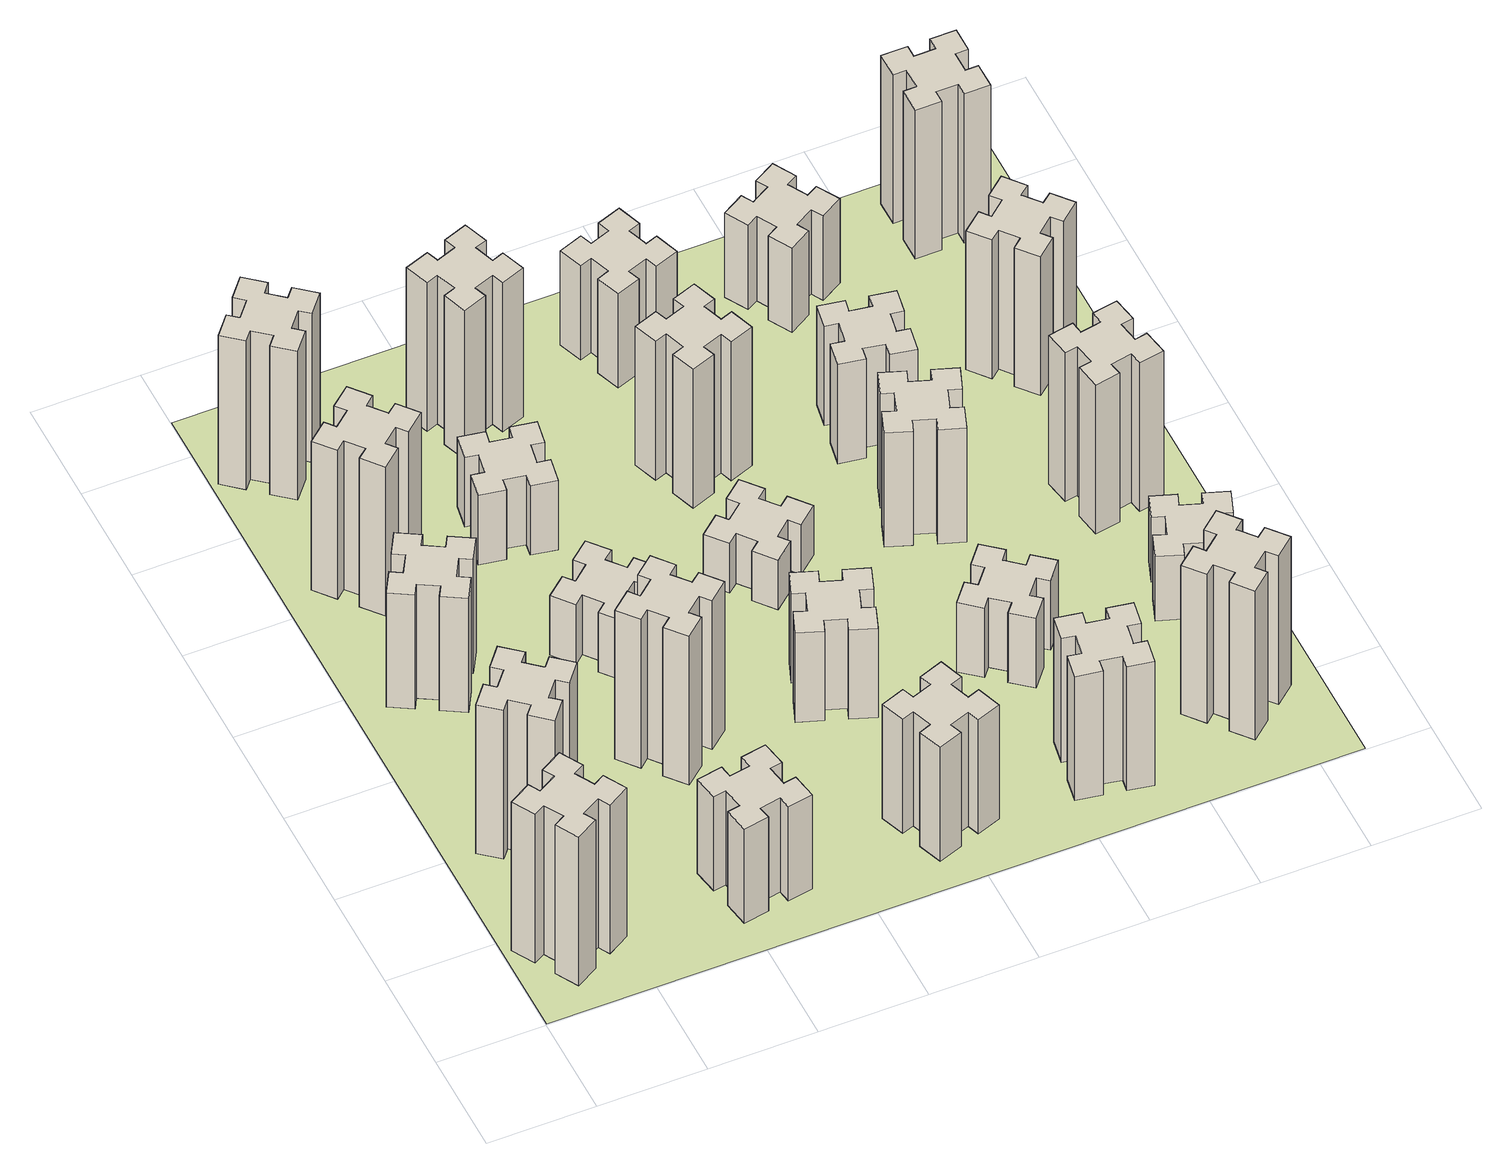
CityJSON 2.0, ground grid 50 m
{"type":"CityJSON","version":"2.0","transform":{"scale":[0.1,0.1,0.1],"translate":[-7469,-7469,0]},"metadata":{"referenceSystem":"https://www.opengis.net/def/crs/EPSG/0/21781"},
"CityObjects":{
"building1":{"type":"Building","attributes":{"class":"1000","function":"1000","usage":"1000","yearOfConstruction":2016,"roofType":"1000","measuredHeight":90,"storeysAboveGround":30,"storeysBelowGround":0},"geometry":[{"type":"Solid","lod":"1","boundaries":[[[[0,1,2,3,4,5,6,7,8,9,10,11,12,13,14,15,16,17,18,19]],[[17,16,20,21]],[[16,15,22,20]],[[15,14,23,22]],[[14,13,24,23]],[[13,12,25,24]],[[12,11,26,25]],[[11,10,27,26]],[[10,9,28,27]],[[9,8,29,28]],[[8,7,30,29]],[[7,6,31,30]],[[6,5,32,31]],[[5,4,33,32]],[[4,3,34,33]],[[3,2,35,34]],[[2,1,36,35]],[[1,0,37,36]],[[0,19,38,37]],[[19,18,39,38]],[[18,17,21,39]],[[24,25,26,27,28,29,30,31,32,33,34,35,36,37,38,39,21,20,22,23]]]]}]},
"building2":{"type":"Building","attributes":{"class":"1000","function":"1000","usage":"1000","yearOfConstruction":2016,"roofType":"1000","measuredHeight":90,"storeysAboveGround":30,"storeysBelowGround":0},"geometry":[{"type":"Solid","lod":"1","boundaries":[[[[40,41,42,43,44,45,46,47,48,49,50,51,52,53,54,55,56,57,58,59]],[[57,56,60,61]],[[56,55,62,60]],[[55,54,63,62]],[[54,53,64,63]],[[53,52,65,64]],[[52,51,66,65]],[[51,50,67,66]],[[50,49,68,67]],[[49,48,69,68]],[[48,47,70,69]],[[47,46,71,70]],[[46,45,72,71]],[[45,44,73,72]],[[44,43,74,73]],[[43,42,75,74]],[[42,41,76,75]],[[41,40,77,76]],[[40,59,78,77]],[[59,58,79,78]],[[58,57,61,79]],[[64,65,66,67,68,69,70,71,72,73,74,75,76,77,78,79,61,60,62,63]]]]}]},
"building3":{"type":"Building","attributes":{"class":"1000","function":"1000","usage":"1000","yearOfConstruction":2016,"roofType":"1000","measuredHeight":69,"storeysAboveGround":30,"storeysBelowGround":0},"geometry":[{"type":"Solid","lod":"1","boundaries":[[[[80,81,82,83,84,85,86,87,88,89,90,91,92,93,94,95,96,97,98,99]],[[97,96,100,101]],[[96,95,102,100]],[[95,94,103,102]],[[94,93,104,103]],[[93,92,105,104]],[[92,91,106,105]],[[91,90,107,106]],[[90,89,108,107]],[[89,88,109,108]],[[88,87,110,109]],[[87,86,111,110]],[[86,85,112,111]],[[85,84,113,112]],[[84,83,114,113]],[[83,82,115,114]],[[82,81,116,115]],[[81,80,117,116]],[[80,99,118,117]],[[99,98,119,118]],[[98,97,101,119]],[[104,105,106,107,108,109,110,111,112,113,114,115,116,117,118,119,101,100,102,103]]]]}]},
"building4":{"type":"Building","attributes":{"class":"1000","function":"1000","usage":"1000","yearOfConstruction":2016,"roofType":"1000","measuredHeight":90,"storeysAboveGround":30,"storeysBelowGround":0},"geometry":[{"type":"Solid","lod":"1","boundaries":[[[[120,121,122,123,124,125,126,127,128,129,130,131,132,133,134,135,136,137,138,139]],[[137,136,140,141]],[[136,135,142,140]],[[135,134,143,142]],[[134,133,144,143]],[[133,132,145,144]],[[132,131,146,145]],[[131,130,147,146]],[[130,129,148,147]],[[129,128,149,148]],[[128,127,150,149]],[[127,126,151,150]],[[126,125,152,151]],[[125,124,153,152]],[[124,123,154,153]],[[123,122,155,154]],[[122,121,156,155]],[[121,120,157,156]],[[120,139,158,157]],[[139,138,159,158]],[[138,137,141,159]],[[144,145,146,147,148,149,150,151,152,153,154,155,156,157,158,159,141,140,142,143]]]]}]},
"building5":{"type":"Building","attributes":{"class":"1000","function":"1000","usage":"1000","yearOfConstruction":2016,"roofType":"1000","measuredHeight":57,"storeysAboveGround":30,"storeysBelowGround":0},"geometry":[{"type":"Solid","lod":"1","boundaries":[[[[160,161,162,163,164,165,166,167,168,169,170,171,172,173,174,175,176,177,178,179]],[[177,176,180,181]],[[176,175,182,180]],[[175,174,183,182]],[[174,173,184,183]],[[173,172,185,184]],[[172,171,186,185]],[[171,170,187,186]],[[170,169,188,187]],[[169,168,189,188]],[[168,167,190,189]],[[167,166,191,190]],[[166,165,192,191]],[[165,164,193,192]],[[164,163,194,193]],[[163,162,195,194]],[[162,161,196,195]],[[161,160,197,196]],[[160,179,198,197]],[[179,178,199,198]],[[178,177,181,199]],[[184,185,186,187,188,189,190,191,192,193,194,195,196,197,198,199,181,180,182,183]]]]}]},
"building6":{"type":"Building","attributes":{"class":"1000","function":"1000","usage":"1000","yearOfConstruction":2016,"roofType":"1000","measuredHeight":90,"storeysAboveGround":30,"storeysBelowGround":0},"geometry":[{"type":"Solid","lod":"1","boundaries":[[[[200,201,202,203,204,205,206,207,208,209,210,211,212,213,214,215,216,217,218,219]],[[217,216,220,221]],[[216,215,222,220]],[[215,214,223,222]],[[214,213,224,223]],[[213,212,225,224]],[[212,211,226,225]],[[211,210,227,226]],[[210,209,228,227]],[[209,208,229,228]],[[208,207,230,229]],[[207,206,231,230]],[[206,205,232,231]],[[205,204,233,232]],[[204,203,234,233]],[[203,202,235,234]],[[202,201,236,235]],[[201,200,237,236]],[[200,219,238,237]],[[219,218,239,238]],[[218,217,221,239]],[[224,225,226,227,228,229,230,231,232,233,234,235,236,237,238,239,221,220,222,223]]]]}]},
"building7":{"type":"Building","attributes":{"class":"1000","function":"1000","usage":"1000","yearOfConstruction":2016,"roofType":"1000","measuredHeight":90,"storeysAboveGround":30,"storeysBelowGround":0},"geometry":[{"type":"Solid","lod":"1","boundaries":[[[[240,241,242,243,244,245,246,247,248,249,250,251,252,253,254,255,256,257,258,259]],[[257,256,260,261]],[[256,255,262,260]],[[255,254,263,262]],[[254,253,264,263]],[[253,252,265,264]],[[252,251,266,265]],[[251,250,267,266]],[[250,249,268,267]],[[249,248,269,268]],[[248,247,270,269]],[[247,246,271,270]],[[246,245,272,271]],[[245,244,273,272]],[[244,243,274,273]],[[243,242,275,274]],[[242,241,276,275]],[[241,240,277,276]],[[240,259,278,277]],[[259,258,279,278]],[[258,257,261,279]],[[264,265,266,267,268,269,270,271,272,273,274,275,276,277,278,279,261,260,262,263]]]]}]},
"building8":{"type":"Building","attributes":{"class":"1000","function":"1000","usage":"1000","yearOfConstruction":2016,"roofType":"1000","measuredHeight":36,"storeysAboveGround":30,"storeysBelowGround":0},"geometry":[{"type":"Solid","lod":"1","boundaries":[[[[280,281,282,283,284,285,286,287,288,289,290,291,292,293,294,295,296,297,298,299]],[[297,296,300,301]],[[296,295,302,300]],[[295,294,303,302]],[[294,293,304,303]],[[293,292,305,304]],[[292,291,306,305]],[[291,290,307,306]],[[290,289,308,307]],[[289,288,309,308]],[[288,287,310,309]],[[287,286,311,310]],[[286,285,312,311]],[[285,284,313,312]],[[284,283,314,313]],[[283,282,315,314]],[[282,281,316,315]],[[281,280,317,316]],[[280,299,318,317]],[[299,298,319,318]],[[298,297,301,319]],[[304,305,306,307,308,309,310,311,312,313,314,315,316,317,318,319,301,300,302,303]]]]}]},
"building9":{"type":"Building","attributes":{"class":"1000","function":"1000","usage":"1000","yearOfConstruction":2016,"roofType":"1000","measuredHeight":42,"storeysAboveGround":30,"storeysBelowGround":0},"geometry":[{"type":"Solid","lod":"1","boundaries":[[[[320,321,322,323,324,325,326,327,328,329,330,331,332,333,334,335,336,337,338,339]],[[337,336,340,341]],[[336,335,342,340]],[[335,334,343,342]],[[334,333,344,343]],[[333,332,345,344]],[[332,331,346,345]],[[331,330,347,346]],[[330,329,348,347]],[[329,328,349,348]],[[328,327,350,349]],[[327,326,351,350]],[[326,325,352,351]],[[325,324,353,352]],[[324,323,354,353]],[[323,322,355,354]],[[322,321,356,355]],[[321,320,357,356]],[[320,339,358,357]],[[339,338,359,358]],[[338,337,341,359]],[[344,345,346,347,348,349,350,351,352,353,354,355,356,357,358,359,341,340,342,343]]]]}]},
"building10":{"type":"Building","attributes":{"class":"1000","function":"1000","usage":"1000","yearOfConstruction":2016,"roofType":"1000","measuredHeight":69,"storeysAboveGround":30,"storeysBelowGround":0},"geometry":[{"type":"Solid","lod":"1","boundaries":[[[[360,361,362,363,364,365,366,367,368,369,370,371,372,373,374,375,376,377,378,379]],[[377,376,380,381]],[[376,375,382,380]],[[375,374,383,382]],[[374,373,384,383]],[[373,372,385,384]],[[372,371,386,385]],[[371,370,387,386]],[[370,369,388,387]],[[369,368,389,388]],[[368,367,390,389]],[[367,366,391,390]],[[366,365,392,391]],[[365,364,393,392]],[[364,363,394,393]],[[363,362,395,394]],[[362,361,396,395]],[[361,360,397,396]],[[360,379,398,397]],[[379,378,399,398]],[[378,377,381,399]],[[384,385,386,387,388,389,390,391,392,393,394,395,396,397,398,399,381,380,382,383]]]]}]},
"building11":{"type":"Building","attributes":{"class":"1000","function":"1000","usage":"1000","yearOfConstruction":2016,"roofType":"1000","measuredHeight":90,"storeysAboveGround":30,"storeysBelowGround":0},"geometry":[{"type":"Solid","lod":"1","boundaries":[[[[400,401,402,403,404,405,406,407,408,409,410,411,412,413,414,415,416,417,418,419]],[[417,416,420,421]],[[416,415,422,420]],[[415,414,423,422]],[[414,413,424,423]],[[413,412,425,424]],[[412,411,426,425]],[[411,410,427,426]],[[410,409,428,427]],[[409,408,429,428]],[[408,407,430,429]],[[407,406,431,430]],[[406,405,432,431]],[[405,404,433,432]],[[404,403,434,433]],[[403,402,435,434]],[[402,401,436,435]],[[401,400,437,436]],[[400,419,438,437]],[[419,418,439,438]],[[418,417,421,439]],[[424,425,426,427,428,429,430,431,432,433,434,435,436,437,438,439,421,420,422,423]]]]}]},
"building12":{"type":"Building","attributes":{"class":"1000","function":"1000","usage":"1000","yearOfConstruction":2016,"roofType":"1000","measuredHeight":54,"storeysAboveGround":30,"storeysBelowGround":0},"geometry":[{"type":"Solid","lod":"1","boundaries":[[[[440,441,442,443,444,445,446,447,448,449,450,451,452,453,454,455,456,457,458,459]],[[457,456,460,461]],[[456,455,462,460]],[[455,454,463,462]],[[454,453,464,463]],[[453,452,465,464]],[[452,451,466,465]],[[451,450,467,466]],[[450,449,468,467]],[[449,448,469,468]],[[448,447,470,469]],[[447,446,471,470]],[[446,445,472,471]],[[445,444,473,472]],[[444,443,474,473]],[[443,442,475,474]],[[442,441,476,475]],[[441,440,477,476]],[[440,459,478,477]],[[459,458,479,478]],[[458,457,461,479]],[[464,465,466,467,468,469,470,471,472,473,474,475,476,477,478,479,461,460,462,463]]]]}]},
"building13":{"type":"Building","attributes":{"class":"1000","function":"1000","usage":"1000","yearOfConstruction":2016,"roofType":"1000","measuredHeight":30,"storeysAboveGround":30,"storeysBelowGround":0},"geometry":[{"type":"Solid","lod":"1","boundaries":[[[[480,481,482,483,484,485,486,487,488,489,490,491,492,493,494,495,496,497,498,499]],[[497,496,500,501]],[[496,495,502,500]],[[495,494,503,502]],[[494,493,504,503]],[[493,492,505,504]],[[492,491,506,505]],[[491,490,507,506]],[[490,489,508,507]],[[489,488,509,508]],[[488,487,510,509]],[[487,486,511,510]],[[486,485,512,511]],[[485,484,513,512]],[[484,483,514,513]],[[483,482,515,514]],[[482,481,516,515]],[[481,480,517,516]],[[480,499,518,517]],[[499,498,519,518]],[[498,497,501,519]],[[504,505,506,507,508,509,510,511,512,513,514,515,516,517,518,519,501,500,502,503]]]]}]},
"building14":{"type":"Building","attributes":{"class":"1000","function":"1000","usage":"1000","yearOfConstruction":2016,"roofType":"1000","measuredHeight":84,"storeysAboveGround":30,"storeysBelowGround":0},"geometry":[{"type":"Solid","lod":"1","boundaries":[[[[520,521,522,523,524,525,526,527,528,529,530,531,532,533,534,535,536,537,538,539]],[[537,536,540,541]],[[536,535,542,540]],[[535,534,543,542]],[[534,533,544,543]],[[533,532,545,544]],[[532,531,546,545]],[[531,530,547,546]],[[530,529,548,547]],[[529,528,549,548]],[[528,527,550,549]],[[527,526,551,550]],[[526,525,552,551]],[[525,524,553,552]],[[524,523,554,553]],[[523,522,555,554]],[[522,521,556,555]],[[521,520,557,556]],[[520,539,558,557]],[[539,538,559,558]],[[538,537,541,559]],[[544,545,546,547,548,549,550,551,552,553,554,555,556,557,558,559,541,540,542,543]]]]}]},
"building15":{"type":"Building","attributes":{"class":"1000","function":"1000","usage":"1000","yearOfConstruction":2016,"roofType":"1000","measuredHeight":75,"storeysAboveGround":30,"storeysBelowGround":0},"geometry":[{"type":"Solid","lod":"1","boundaries":[[[[560,561,562,563,564,565,566,567,568,569,570,571,572,573,574,575,576,577,578,579]],[[577,576,580,581]],[[576,575,582,580]],[[575,574,583,582]],[[574,573,584,583]],[[573,572,585,584]],[[572,571,586,585]],[[571,570,587,586]],[[570,569,588,587]],[[569,568,589,588]],[[568,567,590,589]],[[567,566,591,590]],[[566,565,592,591]],[[565,564,593,592]],[[564,563,594,593]],[[563,562,595,594]],[[562,561,596,595]],[[561,560,597,596]],[[560,579,598,597]],[[579,578,599,598]],[[578,577,581,599]],[[584,585,586,587,588,589,590,591,592,593,594,595,596,597,598,599,581,580,582,583]]]]}]},
"building16":{"type":"Building","attributes":{"class":"1000","function":"1000","usage":"1000","yearOfConstruction":2016,"roofType":"1000","measuredHeight":57,"storeysAboveGround":30,"storeysBelowGround":0},"geometry":[{"type":"Solid","lod":"1","boundaries":[[[[600,601,602,603,604,605,606,607,608,609,610,611,612,613,614,615,616,617,618,619]],[[617,616,620,621]],[[616,615,622,620]],[[615,614,623,622]],[[614,613,624,623]],[[613,612,625,624]],[[612,611,626,625]],[[611,610,627,626]],[[610,609,628,627]],[[609,608,629,628]],[[608,607,630,629]],[[607,606,631,630]],[[606,605,632,631]],[[605,604,633,632]],[[604,603,634,633]],[[603,602,635,634]],[[602,601,636,635]],[[601,600,637,636]],[[600,619,638,637]],[[619,618,639,638]],[[618,617,621,639]],[[624,625,626,627,628,629,630,631,632,633,634,635,636,637,638,639,621,620,622,623]]]]}]},
"building17":{"type":"Building","attributes":{"class":"1000","function":"1000","usage":"1000","yearOfConstruction":2016,"roofType":"1000","measuredHeight":42,"storeysAboveGround":30,"storeysBelowGround":0},"geometry":[{"type":"Solid","lod":"1","boundaries":[[[[640,641,642,643,644,645,646,647,648,649,650,651,652,653,654,655,656,657,658,659]],[[657,656,660,661]],[[656,655,662,660]],[[655,654,663,662]],[[654,653,664,663]],[[653,652,665,664]],[[652,651,666,665]],[[651,650,667,666]],[[650,649,668,667]],[[649,648,669,668]],[[648,647,670,669]],[[647,646,671,670]],[[646,645,672,671]],[[645,644,673,672]],[[644,643,674,673]],[[643,642,675,674]],[[642,641,676,675]],[[641,640,677,676]],[[640,659,678,677]],[[659,658,679,678]],[[658,657,661,679]],[[664,665,666,667,668,669,670,671,672,673,674,675,676,677,678,679,661,660,662,663]]]]}]},
"building18":{"type":"Building","attributes":{"class":"1000","function":"1000","usage":"1000","yearOfConstruction":2016,"roofType":"1000","measuredHeight":69,"storeysAboveGround":30,"storeysBelowGround":0},"geometry":[{"type":"Solid","lod":"1","boundaries":[[[[680,681,682,683,684,685,686,687,688,689,690,691,692,693,694,695,696,697,698,699]],[[697,696,700,701]],[[696,695,702,700]],[[695,694,703,702]],[[694,693,704,703]],[[693,692,705,704]],[[692,691,706,705]],[[691,690,707,706]],[[690,689,708,707]],[[689,688,709,708]],[[688,687,710,709]],[[687,686,711,710]],[[686,685,712,711]],[[685,684,713,712]],[[684,683,714,713]],[[683,682,715,714]],[[682,681,716,715]],[[681,680,717,716]],[[680,699,718,717]],[[699,698,719,718]],[[698,697,701,719]],[[704,705,706,707,708,709,710,711,712,713,714,715,716,717,718,719,701,700,702,703]]]]}]},
"building19":{"type":"Building","attributes":{"class":"1000","function":"1000","usage":"1000","yearOfConstruction":2016,"roofType":"1000","measuredHeight":60,"storeysAboveGround":30,"storeysBelowGround":0},"geometry":[{"type":"Solid","lod":"1","boundaries":[[[[720,721,722,723,724,725,726,727,728,729,730,731,732,733,734,735,736,737,738,739]],[[737,736,740,741]],[[736,735,742,740]],[[735,734,743,742]],[[734,733,744,743]],[[733,732,745,744]],[[732,731,746,745]],[[731,730,747,746]],[[730,729,748,747]],[[729,728,749,748]],[[728,727,750,749]],[[727,726,751,750]],[[726,725,752,751]],[[725,724,753,752]],[[724,723,754,753]],[[723,722,755,754]],[[722,721,756,755]],[[721,720,757,756]],[[720,739,758,757]],[[739,738,759,758]],[[738,737,741,759]],[[744,745,746,747,748,749,750,751,752,753,754,755,756,757,758,759,741,740,742,743]]]]}]},
"building20":{"type":"Building","attributes":{"class":"1000","function":"1000","usage":"1000","yearOfConstruction":2016,"roofType":"1000","measuredHeight":90,"storeysAboveGround":30,"storeysBelowGround":0},"geometry":[{"type":"Solid","lod":"1","boundaries":[[[[760,761,762,763,764,765,766,767,768,769,770,771,772,773,774,775,776,777,778,779]],[[777,776,780,781]],[[776,775,782,780]],[[775,774,783,782]],[[774,773,784,783]],[[773,772,785,784]],[[772,771,786,785]],[[771,770,787,786]],[[770,769,788,787]],[[769,768,789,788]],[[768,767,790,789]],[[767,766,791,790]],[[766,765,792,791]],[[765,764,793,792]],[[764,763,794,793]],[[763,762,795,794]],[[762,761,796,795]],[[761,760,797,796]],[[760,779,798,797]],[[779,778,799,798]],[[778,777,781,799]],[[784,785,786,787,788,789,790,791,792,793,794,795,796,797,798,799,781,780,782,783]]]]}]},
"building21":{"type":"Building","attributes":{"class":"1000","function":"1000","usage":"1000","yearOfConstruction":2016,"roofType":"1000","measuredHeight":51,"storeysAboveGround":30,"storeysBelowGround":0},"geometry":[{"type":"Solid","lod":"1","boundaries":[[[[800,801,802,803,804,805,806,807,808,809,810,811,812,813,814,815,816,817,818,819]],[[817,816,820,821]],[[816,815,822,820]],[[815,814,823,822]],[[814,813,824,823]],[[813,812,825,824]],[[812,811,826,825]],[[811,810,827,826]],[[810,809,828,827]],[[809,808,829,828]],[[808,807,830,829]],[[807,806,831,830]],[[806,805,832,831]],[[805,804,833,832]],[[804,803,834,833]],[[803,802,835,834]],[[802,801,836,835]],[[801,800,837,836]],[[800,819,838,837]],[[819,818,839,838]],[[818,817,821,839]],[[824,825,826,827,828,829,830,831,832,833,834,835,836,837,838,839,821,820,822,823]]]]}]},
"building22":{"type":"Building","attributes":{"class":"1000","function":"1000","usage":"1000","yearOfConstruction":2016,"roofType":"1000","measuredHeight":39,"storeysAboveGround":30,"storeysBelowGround":0},"geometry":[{"type":"Solid","lod":"1","boundaries":[[[[840,841,842,843,844,845,846,847,848,849,850,851,852,853,854,855,856,857,858,859]],[[857,856,860,861]],[[856,855,862,860]],[[855,854,863,862]],[[854,853,864,863]],[[853,852,865,864]],[[852,851,866,865]],[[851,850,867,866]],[[850,849,868,867]],[[849,848,869,868]],[[848,847,870,869]],[[847,846,871,870]],[[846,845,872,871]],[[845,844,873,872]],[[844,843,874,873]],[[843,842,875,874]],[[842,841,876,875]],[[841,840,877,876]],[[840,859,878,877]],[[859,858,879,878]],[[858,857,861,879]],[[864,865,866,867,868,869,870,871,872,873,874,875,876,877,878,879,861,860,862,863]]]]}]},
"building23":{"type":"Building","attributes":{"class":"1000","function":"1000","usage":"1000","yearOfConstruction":2016,"roofType":"1000","measuredHeight":90,"storeysAboveGround":30,"storeysBelowGround":0},"geometry":[{"type":"Solid","lod":"1","boundaries":[[[[880,881,882,883,884,885,886,887,888,889,890,891,892,893,894,895,896,897,898,899]],[[897,896,900,901]],[[896,895,902,900]],[[895,894,903,902]],[[894,893,904,903]],[[893,892,905,904]],[[892,891,906,905]],[[891,890,907,906]],[[890,889,908,907]],[[889,888,909,908]],[[888,887,910,909]],[[887,886,911,910]],[[886,885,912,911]],[[885,884,913,912]],[[884,883,914,913]],[[883,882,915,914]],[[882,881,916,915]],[[881,880,917,916]],[[880,899,918,917]],[[899,898,919,918]],[[898,897,901,919]],[[904,905,906,907,908,909,910,911,912,913,914,915,916,917,918,919,901,900,902,903]]]]}]},
"building24":{"type":"Building","attributes":{"class":"1000","function":"1000","usage":"1000","yearOfConstruction":2016,"roofType":"1000","measuredHeight":84,"storeysAboveGround":30,"storeysBelowGround":0},"geometry":[{"type":"Solid","lod":"1","boundaries":[[[[920,921,922,923,924,925,926,927,928,929,930,931,932,933,934,935,936,937,938,939]],[[937,936,940,941]],[[936,935,942,940]],[[935,934,943,942]],[[934,933,944,943]],[[933,932,945,944]],[[932,931,946,945]],[[931,930,947,946]],[[930,929,948,947]],[[929,928,949,948]],[[928,927,950,949]],[[927,926,951,950]],[[926,925,952,951]],[[925,924,953,952]],[[924,923,954,953]],[[923,922,955,954]],[[922,921,956,955]],[[921,920,957,956]],[[920,939,958,957]],[[939,938,959,958]],[[938,937,941,959]],[[944,945,946,947,948,949,950,951,952,953,954,955,956,957,958,959,941,940,942,943]]]]}]},
"building25":{"type":"Building","attributes":{"class":"1000","function":"1000","usage":"1000","yearOfConstruction":2016,"roofType":"1000","measuredHeight":90,"storeysAboveGround":30,"storeysBelowGround":0},"geometry":[{"type":"Solid","lod":"1","boundaries":[[[[960,961,962,963,964,965,966,967,968,969,970,971,972,973,974,975,976,977,978,979]],[[977,976,980,981]],[[976,975,982,980]],[[975,974,983,982]],[[974,973,984,983]],[[973,972,985,984]],[[972,971,986,985]],[[971,970,987,986]],[[970,969,988,987]],[[969,968,989,988]],[[968,967,990,989]],[[967,966,991,990]],[[966,965,992,991]],[[965,964,993,992]],[[964,963,994,993]],[[963,962,995,994]],[[962,961,996,995]],[[961,960,997,996]],[[960,979,998,997]],[[979,978,999,998]],[[978,977,981,999]],[[984,985,986,987,988,989,990,991,992,993,994,995,996,997,998,999,981,980,982,983]]]]}]},
"landuse1":{"type":"LandUse","attributes":{"name":"plot1","function":"1010"},"geometry":[{"type":"MultiSurface","lod":"1","boundaries":[[[1000,1001,1002,1003]]]}]}
},
"vertices":[
[155,364,0],[205,277,0],[153,247,0],[213,143,0],[317,203,0],[287,255,0],[374,305,0],[404,253,0],[508,313,0],[448,417,0],[396,387,0],[346,474,0],[398,504,0],[338,608,0],[234,548,0],[264,496,0],[177,446,0],[147,498,0],[43,438,0],[103,334,0],[177,446,900],[147,498,900],[264,496,900],[234,548,900],[338,608,900],[398,504,900],[346,474,900],[396,387,900],[448,417,900],[508,313,900],[404,253,900],[374,305,900],[287,255,900],[317,203,900],[213,143,900],[153,247,900],[205,277,900],[155,364,900],[103,334,900],[43,438,900],
[484,1067,0],[408,1132,0],[446,1178,0],[354,1255,0],[277,1163,0],[323,1124,0],[259,1048,0],[213,1086,0],[136,994,0],[228,917,0],[266,963,0],[343,899,0],[304,853,0],[396,776,0],[473,868,0],[427,906,0],[492,983,0],[538,944,0],[615,1036,0],[523,1113,0],[492,983,900],[538,944,900],[427,906,900],[473,868,900],[396,776,900],[304,853,900],[343,899,900],[266,963,900],[228,917,900],[136,994,900],[213,1086,900],[259,1048,900],[323,1124,900],[277,1163,900],[354,1255,900],[446,1178,900],[408,1132,900],[484,1067,900],[523,1113,900],[615,1036,900],
[474,2026,0],[387,2076,0],[417,2128,0],[313,2188,0],[253,2084,0],[305,2054,0],[255,1967,0],[203,1997,0],[143,1893,0],[247,1833,0],[277,1885,0],[364,1835,0],[334,1783,0],[438,1723,0],[498,1827,0],[446,1857,0],[496,1944,0],[548,1914,0],[608,2018,0],[504,2078,0],[496,1944,690],[548,1914,690],[446,1857,690],[498,1827,690],[438,1723,690],[334,1783,690],[364,1835,690],[277,1885,690],[247,1833,690],[143,1893,690],[203,1997,690],[255,1967,690],[305,2054,690],[253,2084,690],[313,2188,690],[417,2128,690],[387,2076,690],[474,2026,690],[504,2078,690],[608,2018,690],
[492,2628,0],[427,2704,0],[473,2743,0],[396,2835,0],[304,2758,0],[343,2712,0],[266,2647,0],[228,2693,0],[136,2616,0],[213,2524,0],[259,2563,0],[323,2486,0],[277,2448,0],[354,2356,0],[446,2433,0],[408,2479,0],[484,2543,0],[523,2497,0],[615,2574,0],[538,2666,0],[484,2543,900],[523,2497,900],[408,2479,900],[446,2433,900],[354,2356,900],[277,2448,900],[323,2486,900],[259,2563,900],[213,2524,900],[136,2616,900],[228,2693,900],[266,2647,900],[343,2712,900],[304,2758,900],[396,2835,900],[473,2743,900],[427,2704,900],[492,2628,900],[538,2666,900],[615,2574,900],
[1085,258,0],[1184,276,0],[1194,217,0],[1312,237,0],[1291,356,0],[1232,345,0],[1215,444,0],[1274,454,0],[1253,572,0],[1135,551,0],[1145,492,0],[1047,475,0],[1037,534,0],[918,513,0],[939,395,0],[998,405,0],[1016,307,0],[957,297,0],[977,178,0],[1096,199,0],[1016,307,570],[957,297,570],[998,405,570],[939,395,570],[918,513,570],[1037,534,570],[1047,475,570],[1145,492,570],[1135,551,570],[1253,572,570],[1274,454,570],[1215,444,570],[1232,345,570],[1291,356,570],[1312,237,570],[1194,217,570],[1184,276,570],[1085,258,570],[1096,199,570],[977,178,570],
[384,3387,0],[308,3452,0],[346,3498,0],[254,3575,0],[177,3483,0],[223,3444,0],[159,3368,0],[113,3406,0],[36,3314,0],[128,3237,0],[166,3283,0],[243,3219,0],[204,3173,0],[296,3096,0],[373,3188,0],[327,3226,0],[392,3303,0],[438,3264,0],[515,3356,0],[423,3433,0],[392,3303,900],[438,3264,900],[327,3226,900],[373,3188,900],[296,3096,900],[204,3173,900],[243,3219,900],[166,3283,900],[128,3237,900],[36,3314,900],[113,3406,900],[159,3368,900],[223,3444,900],[177,3483,900],[254,3575,900],[346,3498,900],[308,3452,900],[384,3387,900],[423,3433,900],[515,3356,900],
[1083,1332,0],[1006,1267,0],[968,1313,0],[876,1236,0],[953,1144,0],[999,1183,0],[1063,1106,0],[1017,1068,0],[1094,976,0],[1186,1053,0],[1148,1099,0],[1224,1163,0],[1263,1117,0],[1355,1194,0],[1278,1286,0],[1232,1248,0],[1167,1324,0],[1213,1363,0],[1136,1455,0],[1044,1378,0],[1167,1324,900],[1213,1363,900],[1232,1248,900],[1278,1286,900],[1355,1194,900],[1263,1117,900],[1224,1163,900],[1148,1099,900],[1186,1053,900],[1094,976,900],[1017,1068,900],[1063,1106,900],[999,1183,900],[953,1144,900],[876,1236,900],[968,1313,900],[1006,1267,900],[1083,1332,900],[1044,1378,900],[1136,1455,900],
[1083,1972,0],[1006,1907,0],[968,1953,0],[876,1876,0],[953,1784,0],[999,1823,0],[1063,1746,0],[1017,1708,0],[1094,1616,0],[1186,1693,0],[1148,1739,0],[1224,1803,0],[1263,1757,0],[1355,1834,0],[1278,1926,0],[1232,1888,0],[1167,1964,0],[1213,2003,0],[1136,2095,0],[1044,2018,0],[1167,1964,360],[1213,2003,360],[1232,1888,360],[1278,1926,360],[1355,1834,360],[1263,1757,360],[1224,1803,360],[1148,1739,360],[1186,1693,360],[1094,1616,360],[1017,1708,360],[1063,1746,360],[999,1823,360],[953,1784,360],[876,1876,360],[968,1953,360],[1006,1907,360],[1083,1972,360],[1044,2018,360],[1136,2095,360],
[1115,2527,0],[1132,2625,0],[1191,2615,0],[1212,2733,0],[1094,2754,0],[1084,2695,0],[985,2712,0],[996,2771,0],[877,2792,0],[857,2674,0],[916,2664,0],[898,2565,0],[839,2576,0],[818,2457,0],[937,2437,0],[947,2496,0],[1045,2478,0],[1035,2419,0],[1153,2398,0],[1174,2517,0],[1045,2478,420],[1035,2419,420],[947,2496,420],[937,2437,420],[818,2457,420],[839,2576,420],[898,2565,420],[916,2664,420],[857,2674,420],[877,2792,420],[996,2771,420],[985,2712,420],[1084,2695,420],[1094,2754,420],[1212,2733,420],[1191,2615,420],[1132,2625,420],[1115,2527,420],[1174,2517,420],[1153,2398,420],
[1965,496,0],[1871,462,0],[1850,518,0],[1737,477,0],[1779,364,0],[1835,385,0],[1869,291,0],[1813,270,0],[1854,157,0],[1967,199,0],[1946,255,0],[2040,289,0],[2060,233,0],[2173,274,0],[2132,387,0],[2076,366,0],[2042,460,0],[2098,480,0],[2057,593,0],[1944,552,0],[2042,460,690],[2098,480,690],[2076,366,690],[2132,387,690],[2173,274,690],[2060,233,690],[2040,289,690],[1946,255,690],[1967,199,690],[1854,157,690],[1813,270,690],[1869,291,690],[1835,385,690],[1779,364,690],[1737,477,690],[1850,518,690],[1871,462,690],[1965,496,690],[1944,552,690],[2057,593,690],
[1125,3356,0],[1031,3322,0],[1010,3378,0],[897,3337,0],[939,3224,0],[995,3245,0],[1029,3151,0],[973,3130,0],[1014,3017,0],[1127,3059,0],[1106,3115,0],[1200,3149,0],[1220,3093,0],[1333,3134,0],[1292,3247,0],[1236,3226,0],[1202,3320,0],[1258,3340,0],[1217,3453,0],[1104,3412,0],[1202,3320,900],[1258,3340,900],[1236,3226,900],[1292,3247,900],[1333,3134,900],[1220,3093,900],[1200,3149,900],[1106,3115,900],[1127,3059,900],[1014,3017,900],[973,3130,900],[1029,3151,900],[995,3245,900],[939,3224,900],[897,3337,900],[1010,3378,900],[1031,3322,900],[1125,3356,900],[1104,3412,900],[1217,3453,900],
[1769,1300,0],[1735,1206,0],[1679,1227,0],[1637,1114,0],[1750,1073,0],[1771,1129,0],[1865,1095,0],[1844,1039,0],[1957,997,0],[1998,1110,0],[1942,1131,0],[1976,1225,0],[2032,1204,0],[2073,1317,0],[1960,1358,0],[1940,1302,0],[1846,1336,0],[1867,1392,0],[1754,1433,0],[1713,1320,0],[1846,1336,540],[1867,1392,540],[1940,1302,540],[1960,1358,540],[2073,1317,540],[2032,1204,540],[1976,1225,540],[1942,1131,540],[1998,1110,540],[1957,997,540],[1844,1039,540],[1865,1095,540],[1771,1129,540],[1750,1073,540],[1637,1114,540],[1679,1227,540],[1735,1206,540],[1769,1300,540],[1713,1320,540],[1754,1433,540],
[1972,1988,0],[1907,2064,0],[1953,2103,0],[1876,2195,0],[1784,2118,0],[1823,2072,0],[1746,2007,0],[1708,2053,0],[1616,1976,0],[1693,1884,0],[1739,1923,0],[1803,1846,0],[1757,1808,0],[1834,1716,0],[1926,1793,0],[1888,1839,0],[1964,1903,0],[2003,1857,0],[2095,1934,0],[2018,2026,0],[1964,1903,300],[2003,1857,300],[1888,1839,300],[1926,1793,300],[1834,1716,300],[1757,1808,300],[1803,1846,300],[1739,1923,300],[1693,1884,300],[1616,1976,300],[1708,2053,300],[1746,2007,300],[1823,2072,300],[1784,2118,300],[1876,2195,300],[1953,2103,300],[1907,2064,300],[1972,1988,300],[2018,2026,300],[2095,1934,300],
[1976,2586,0],[1942,2680,0],[1998,2700,0],[1957,2813,0],[1844,2772,0],[1865,2716,0],[1771,2682,0],[1750,2738,0],[1637,2697,0],[1679,2584,0],[1735,2605,0],[1769,2511,0],[1713,2490,0],[1754,2377,0],[1867,2419,0],[1846,2475,0],[1940,2509,0],[1960,2453,0],[2073,2494,0],[2032,2607,0],[1940,2509,840],[1960,2453,840],[1846,2475,840],[1867,2419,840],[1754,2377,840],[1713,2490,840],[1769,2511,840],[1735,2605,840],[1679,2584,840],[1637,2697,840],[1750,2738,840],[1771,2682,840],[1865,2716,840],[1844,2772,840],[1957,2813,840],[1998,2700,840],[1942,2680,840],[1976,2586,840],[2032,2607,840],[2073,2494,840],
[2596,444,0],[2578,345,0],[2519,356,0],[2498,237,0],[2617,217,0],[2627,276,0],[2725,258,0],[2715,199,0],[2833,178,0],[2854,297,0],[2795,307,0],[2812,405,0],[2871,395,0],[2892,513,0],[2774,534,0],[2764,475,0],[2665,492,0],[2676,551,0],[2557,572,0],[2537,454,0],[2665,492,750],[2676,551,750],[2764,475,750],[2774,534,750],[2892,513,750],[2871,395,750],[2812,405,750],[2795,307,750],[2854,297,750],[2833,178,750],[2715,199,750],[2725,258,750],[2627,276,750],[2617,217,750],[2498,237,750],[2519,356,750],[2578,345,750],[2596,444,750],[2537,454,750],[2557,572,750],
[1846,3215,0],[1940,3249,0],[1960,3193,0],[2073,3234,0],[2032,3347,0],[1976,3326,0],[1942,3420,0],[1998,3440,0],[1957,3553,0],[1844,3512,0],[1865,3456,0],[1771,3422,0],[1750,3478,0],[1637,3437,0],[1679,3324,0],[1735,3345,0],[1769,3251,0],[1713,3230,0],[1754,3117,0],[1867,3159,0],[1769,3251,570],[1713,3230,570],[1735,3345,570],[1679,3324,570],[1637,3437,570],[1750,3478,570],[1771,3422,570],[1865,3456,570],[1844,3512,570],[1957,3553,570],[1998,3440,570],[1942,3420,570],[1976,3326,570],[2032,3347,570],[2073,3234,570],[1960,3193,570],[1940,3249,570],[1846,3215,570],[1867,3159,570],[1754,3117,570],
[2647,1006,0],[2712,1083,0],[2758,1044,0],[2835,1136,0],[2743,1213,0],[2704,1167,0],[2628,1232,0],[2666,1278,0],[2574,1355,0],[2497,1263,0],[2543,1224,0],[2479,1148,0],[2433,1186,0],[2356,1094,0],[2448,1017,0],[2486,1063,0],[2563,999,0],[2524,953,0],[2616,876,0],[2693,968,0],[2563,999,420],[2524,953,420],[2486,1063,420],[2448,1017,420],[2356,1094,420],[2433,1186,420],[2479,1148,420],[2543,1224,420],[2497,1263,420],[2574,1355,420],[2666,1278,420],[2628,1232,420],[2704,1167,420],[2743,1213,420],[2835,1136,420],[2758,1044,420],[2712,1083,420],[2647,1006,420],[2693,968,420],[2616,876,420],
[2682,1871,0],[2716,1965,0],[2772,1944,0],[2813,2057,0],[2700,2098,0],[2680,2042,0],[2586,2076,0],[2607,2132,0],[2494,2173,0],[2453,2060,0],[2509,2040,0],[2475,1946,0],[2419,1967,0],[2377,1854,0],[2490,1813,0],[2511,1869,0],[2605,1835,0],[2584,1779,0],[2697,1737,0],[2738,1850,0],[2605,1835,690],[2584,1779,690],[2511,1869,690],[2490,1813,690],[2377,1854,690],[2419,1967,690],[2475,1946,690],[2509,2040,690],[2453,2060,690],[2494,2173,690],[2607,2132,690],[2586,2076,690],[2680,2042,690],[2700,2098,690],[2813,2057,690],[2772,1944,690],[2716,1965,690],[2682,1871,690],[2738,1850,690],[2697,1737,690],
[2496,2564,0],[2478,2465,0],[2419,2476,0],[2398,2357,0],[2517,2337,0],[2527,2396,0],[2625,2378,0],[2615,2319,0],[2733,2298,0],[2754,2417,0],[2695,2427,0],[2712,2525,0],[2771,2515,0],[2792,2633,0],[2674,2654,0],[2664,2595,0],[2565,2612,0],[2576,2671,0],[2457,2692,0],[2437,2574,0],[2565,2612,600],[2576,2671,600],[2664,2595,600],[2674,2654,600],[2792,2633,600],[2771,2515,600],[2712,2525,600],[2695,2427,600],[2754,2417,600],[2733,2298,600],[2615,2319,600],[2625,2378,600],[2527,2396,600],[2517,2337,600],[2398,2357,600],[2419,2476,600],[2478,2465,600],[2496,2564,600],[2437,2574,600],[2457,2692,600],
[3368,359,0],[3444,423,0],[3483,377,0],[3575,454,0],[3498,546,0],[3452,508,0],[3387,584,0],[3433,623,0],[3356,715,0],[3264,638,0],[3303,592,0],[3226,527,0],[3188,573,0],[3096,496,0],[3173,404,0],[3219,443,0],[3283,366,0],[3237,328,0],[3314,236,0],[3406,313,0],[3283,366,900],[3237,328,900],[3219,443,900],[3173,404,900],[3096,496,900],[3188,573,900],[3226,527,900],[3303,592,900],[3264,638,900],[3356,715,900],[3433,623,900],[3387,584,900],[3452,508,900],[3498,546,900],[3575,454,900],[3483,377,900],[3444,423,900],[3368,359,900],[3406,313,900],[3314,236,900],
[2716,3347,0],[2666,3434,0],[2718,3464,0],[2658,3568,0],[2554,3508,0],[2584,3456,0],[2497,3406,0],[2467,3458,0],[2363,3398,0],[2423,3294,0],[2475,3324,0],[2525,3237,0],[2473,3207,0],[2533,3103,0],[2637,3163,0],[2607,3215,0],[2694,3265,0],[2724,3213,0],[2828,3273,0],[2768,3377,0],[2694,3265,510],[2724,3213,510],[2607,3215,510],[2637,3163,510],[2533,3103,510],[2473,3207,510],[2525,3237,510],[2475,3324,510],[2423,3294,510],[2363,3398,510],[2467,3458,510],[2497,3406,510],[2584,3456,510],[2554,3508,510],[2658,3568,510],[2718,3464,510],[2666,3434,510],[2716,3347,510],[2768,3377,510],[2828,3273,510],
[3351,1029,0],[3445,995,0],[3424,939,0],[3537,897,0],[3578,1010,0],[3522,1031,0],[3556,1125,0],[3612,1104,0],[3653,1217,0],[3540,1258,0],[3520,1202,0],[3426,1236,0],[3447,1292,0],[3334,1333,0],[3293,1220,0],[3349,1200,0],[3315,1106,0],[3259,1127,0],[3217,1014,0],[3330,973,0],[3315,1106,390],[3259,1127,390],[3349,1200,390],[3293,1220,390],[3334,1333,390],[3447,1292,390],[3426,1236,390],[3520,1202,390],[3540,1258,390],[3653,1217,390],[3612,1104,390],[3556,1125,390],[3522,1031,390],[3578,1010,390],[3537,897,390],[3424,939,390],[3445,995,390],[3351,1029,390],[3330,973,390],[3217,1014,390],
[3365,1872,0],[3267,1855,0],[3257,1914,0],[3138,1893,0],[3159,1775,0],[3218,1785,0],[3236,1687,0],[3177,1677,0],[3197,1558,0],[3316,1579,0],[3305,1638,0],[3404,1656,0],[3414,1597,0],[3532,1617,0],[3511,1736,0],[3452,1725,0],[3435,1824,0],[3494,1834,0],[3473,1952,0],[3355,1931,0],[3435,1824,900],[3494,1834,900],[3452,1725,900],[3511,1736,900],[3532,1617,900],[3414,1597,900],[3404,1656,900],[3305,1638,900],[3316,1579,900],[3197,1558,900],[3177,1677,900],[3236,1687,900],[3218,1785,900],[3159,1775,900],[3138,1893,900],[3257,1914,900],[3267,1855,900],[3365,1872,900],[3355,1931,900],[3473,1952,900],
[3452,2628,0],[3387,2704,0],[3433,2743,0],[3356,2835,0],[3264,2758,0],[3303,2712,0],[3226,2647,0],[3188,2693,0],[3096,2616,0],[3173,2524,0],[3219,2563,0],[3283,2486,0],[3237,2448,0],[3314,2356,0],[3406,2433,0],[3368,2479,0],[3444,2543,0],[3483,2497,0],[3575,2574,0],[3498,2666,0],[3444,2543,840],[3483,2497,840],[3368,2479,840],[3406,2433,840],[3314,2356,840],[3237,2448,840],[3283,2486,840],[3219,2563,840],[3173,2524,840],[3096,2616,840],[3188,2693,840],[3226,2647,840],[3303,2712,840],[3264,2758,840],[3356,2835,840],[3433,2743,840],[3387,2704,840],[3452,2628,840],[3498,2666,840],[3575,2574,840],
[3285,3325,0],[3385,3325,0],[3385,3265,0],[3505,3265,0],[3505,3385,0],[3445,3385,0],[3445,3485,0],[3505,3485,0],[3505,3605,0],[3385,3605,0],[3385,3545,0],[3285,3545,0],[3285,3605,0],[3165,3605,0],[3165,3485,0],[3225,3485,0],[3225,3385,0],[3165,3385,0],[3165,3265,0],[3285,3265,0],[3225,3385,900],[3165,3385,900],[3225,3485,900],[3165,3485,900],[3165,3605,900],[3285,3605,900],[3285,3545,900],[3385,3545,900],[3385,3605,900],[3505,3605,900],[3505,3485,900],[3445,3485,900],[3445,3385,900],[3505,3385,900],[3505,3265,900],[3385,3265,900],[3385,3325,900],[3285,3325,900],[3285,3265,900],[3165,3265,900],
[5,3705,0],[3705,3705,0],[3705,5,0],[5,5,0]
]}
